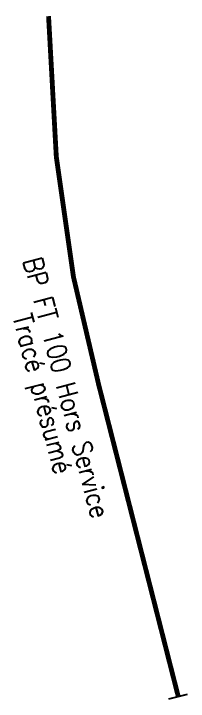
# Model space of a CAD drawing. Header units: millimetres. Extents: x 185000 to 186000, y 128000 to 129005.
# Drawn here: x 185025.26 to 185034.3, y 128964.44 to 129000.12 of the extents above; entities that cross this region are included whole.
import ezdxf
from ezdxf.enums import TextEntityAlignment as Align

# ---------------------------------------------------------------- set-up
doc = ezdxf.new("R2010")
doc.units = ezdxf.units.MM
doc.linetypes.add('L_25_FT', pattern=[2000, 1000, 1000])
doc.layers.get('0').update_dxf_attribs({"linetype": 'CONTINUOUS'})
doc.layers.add('L_908', color=5, linetype='CONTINUOUS')
doc.styles.get("Standard").update_dxf_attribs({"font": 'romans.shx', "width": 0.85})
doc.linetypes.add('BP_HS', pattern='A,2,-1,["G",Standard,S=0.85,R=0,X=-0.27,Y=-0.4],-1', length=4)

# ---------------------------------------------------------------- blocks, each defined once
blk = doc.blocks.new('L_340_07')
at = {"color": 0, "linetype": 'Continuous', "flags": 128}
blk.add_lwpolyline([(0.35, -0.5), (0.35, 0.5)], dxfattribs=at)
at = {"color": 0, "linetype": 'Continuous', "const_width": 0.25, "flags": 128}
blk.add_lwpolyline([(0, 0), (0.35, 0)], dxfattribs=at)
at = {"color": 0, "linetype": 'Continuous', "width": 0.75, "flags": 3}
for tag, p in [('DEF_LEG', (0.723, -3.465)), ('DEF_COUP', (0.723, -5.965)), ('DEF_TYPE', (0.723, -8.465))]:
    blk.add_attdef(tag, text='', height=1.2, dxfattribs=at).set_placement(p, align=Align.MIDDLE)

msp = doc.modelspace()

# ---------------------------------------------------------------- linework, layer by layer
at = {"layer": 'L_908', "linetype": 'BP_HS', "const_width": 0.25, "flags": 128}
msp.add_lwpolyline([(185027.065, 129000), (185027.467, 128992.691), (185028.355, 128986.465), (185029.664, 128980.858), (185033.697, 128965.02), (185033.697, 128965.02)], dxfattribs=at)

# ---------------------------------------------------------------- block references
at = {"layer": 'L_908', "rotation": 284.2882855640851}
msp.add_blockref('L_340_07', (185033.697, 128965.02), dxfattribs=at)

# ---------------------------------------------------------------- texts
at = {"layer": 'L_908', "linetype": 'L_25_FT', "width": 0.85}
for s, p in [('BP FT 100 Hors Service', (185028.018, 128980.725)), ('Tracé présumé', (185026.601, 128980.36))]:
    msp.add_text(s, height=1, rotation=284.8092, dxfattribs=at).set_placement(p, align=Align.MIDDLE)

doc.saveas('drawing.dxf')
